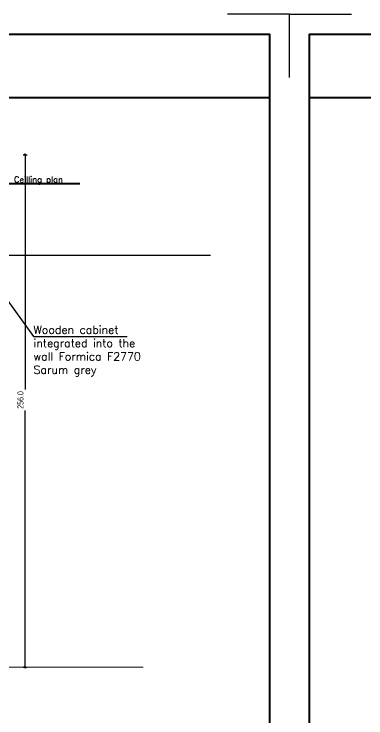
# Model space of a CAD drawing. Header units: millimetres. Extents: x 6676 to 14342, y 3639 to 5293.
# Drawn here: x 7717.6 to 7893.2, y 4941 to 5292.7 of the extents above; entities that cross this region are included whole.
import ezdxf

# ---------------------------------------------------------------- set-up
doc = ezdxf.new("R2010")
doc.units = ezdxf.units.MM
doc.layers.get('DEFPOINTS').update_dxf_attribs({"color": 254})
doc.layers.add('1 - plaster', color=1, linetype='Continuous', lineweight=9)
doc.layers.add('A-dim-work', color=8, linetype='Continuous')
doc.styles.add('ENGLISH', font='romans.shx', dxfattribs={"height": 2})
doc.styles.add('hebtovna', font='hebtovna', dxfattribs={"width": 0.7})
doc.styles.get("Standard").update_dxf_attribs({"font": 'arial.ttf'})
doc.dimstyles.new('Copy of gl-D10', dxfattribs={"dimtxt": 2, "dimasz": 1, "dimexe": 1, "dimexo": 1, "dimgap": 1, "dimtad": 0, "dimdec": 1, "dimzin": 0, "dimdsep": 46, "dimtxsty": 'hebtovna', "dimblk": 'OBLIQUE', "dimblk1": 'OBLIQUE', "dimblk2": 'OBLIQUE', "dimcen": 0, "dimdle": 0.5, "dimclrd": 256, "dimclre": 256, "dimclrt": 256, "dimadec": 0, "dimazin": 0, "dimtfac": 0.05, "dimtdec": 1, "dimtix": 1, "dimtmove": 2, "dimatfit": 0, "dimfxl": 1, "dimfxlon": 1, "dimtvp": 0.75, "dimtolj": 1, "dimtzin": 0, "dimarcsym": 0})
doc.dimstyles.new('D-50', dxfattribs={"dimtxt": 11, "dimasz": 0.5, "dimexe": 0.2, "dimexo": 0, "dimgap": 0.8, "dimtad": 0, "dimdec": 0, "dimdsep": 46, "dimtxsty": 'Standard', "dimblk": 'ar11', "dimcen": 20, "dimdle": 0.1, "dimse1": 1, "dimse2": 1, "dimclrt": 2, "dimadec": 0, "dimazin": 0, "dimtfac": 1, "dimtdec": 0, "dimtix": 1, "dimtmove": 2, "dimatfit": 3, "dimfxl": 1, "dimtvp": 1, "dimtolj": 1, "dimlwd": -1, "dimlwe": -1, "dimarcsym": 0})

# ---------------------------------------------------------------- blocks, each defined once
blk = doc.blocks.new('_Oblique')
at = {"color": 0, "linetype": 'ByBlock', "lineweight": -2}
blk.add_line((-0.5, -0.5), (0.5, 0.5), dxfattribs=at)
blk = doc.blocks.new('*D128')
at = {"layer": 'A-dim-work', "color": 6, "lineweight": -2, "transparency": 16777216}
for p, q in [((7723.09, 5222.86), (7723.09, 5105.06)), ((7722.09, 5222.36), (7724.09, 5222.36)), ((7723.09, 4965.86), (7723.09, 5094.66)), ((7722.09, 4966.36), (7724.09, 4966.36))]:
    blk.add_line(p, q, dxfattribs=at)
at = {"layer": 'DEFPOINTS', "color": 0, "transparency": 16777216}
for p in [(7719.08, 5222.36), (7723.09, 5222.36), (7719.81, 4966.36)]:
    blk.add_point(p, dxfattribs=at)
at = {"layer": 'A-dim-work', "color": 6, "lineweight": -2, "transparency": 16777216}
for p, rotation in [((7723.09, 5222.36), 90), ((7723.09, 4966.36), 270)]:
    blk.add_blockref('_Oblique', p, dxfattribs=dict(at, rotation=rotation))
at = {"layer": 'A-dim-work', "color": 6, "transparency": 16777216, "insert": (7720.84, 5099.86), "char_height": 3, "attachment_point": 5, "rotation": 90, "style": 'hebtovna'}
blk.add_mtext('\\A1;256.0', dxfattribs=at)
blk = doc.blocks.new('ar11')
for p, q in [((0, 14.887), (0, -14.887)), ((-4.243, -4.243), (4.243, 4.243)), ((-12.405, 0), (12.405, 0))]:
    blk.add_line(p, q)

msp = doc.modelspace()

# ---------------------------------------------------------------- linework, layer by layer
for points in [[(7855.121, 5261.002), (7855.121, 5292.666), (7824.121, 5292.666)], [(7855.121, 5261.002), (7855.121, 5292.666), (7886.121, 5292.666)]]:
    msp.add_lwpolyline(points)
at = {"layer": '1 - plaster'}
for points in [[(6938.042, 4966.361), (7782.084, 4966.361)], [(7464.475, 4966.361), (7724.35, 4966.361)]]:
    msp.add_lwpolyline(points, dxfattribs=at)
at = {"layer": 'A-dim-work', "color": 6, "lineweight": 40, "ltscale": 20}
for p, q in [((6895.121, 5251.002), (7845.121, 5251.002)), ((7865.121, 5251.002), (8815.121, 5251.002))]:
    msp.add_line(p, q, dxfattribs=at)
for points in [[(6895.121, 4570.166), (6895.121, 5282.666), (7845.121, 5282.666), (7845.121, 4570.166)], [(7865.121, 4570.166), (7865.121, 5282.666), (8815.121, 5282.666), (8815.121, 4570.166)]]:
    msp.add_lwpolyline(points, close=True, dxfattribs=at)
msp.add_lwpolyline([(7750.412, 5207.771), (7713.453, 5207.771)], dxfattribs=at)

# ---------------------------------------------------------------- texts
at = {"layer": 'A-dim-work', "color": 6, "lineweight": 40, "ltscale": 20, "style": 'ENGLISH'}
for s, width, heights, insert, char_height, attachment_point in [('Ceilling plan', 48.89992, [5.044], (7742.003, 5211.505), 3, 3), ('Wooden cabinet integrated into the wall Formica F2770{\\Fromans|c204; }Sarum grey ', 60.22366, [0], (7727.362, 5136.957), 4, 1)]:
    msp.add_mtext_dynamic_manual_height_columns(s, width=width, gutter_width=1, heights=heights, dxfattribs=dict(at, insert=insert, char_height=char_height, attachment_point=attachment_point))

# ---------------------------------------------------------------- dimensions: what is measured, and where the dimension line sits
at = {"layer": 'A-dim-work'}
dim = msp.add_linear_dim(base=(7723.094, 5222.361), p1=(7719.809, 4966.361), p2=(7719.077, 5222.361), angle=90, dimstyle='Copy of gl-D10', override={"dimtxt": 3, "dimclrd": 6, "dimclre": 6, "dimclrt": 6}, dxfattribs=at)
dim.commit()
dim.dimension.update_dxf_attribs({"geometry": '*D128', "text_midpoint": (7720.844, 5099.861), "dimtype": 160})

# ---------------------------------------------------------------- leaders
at = {"layer": 'A-dim-work', "color": 6, "lineweight": 40, "ltscale": 20}
for points in [[(7703.329, 5172.26), (7738.095, 5172.26), (7815.703, 5172.26)], [(7700.014, 5169.333), (7727.36, 5131.504), (7774.019, 5131.492)]]:
    msp.add_leader(points, dimstyle='D-50', override={"dimasz": 5, "dimfxl": 1.25, "dimfxlon": 1}, dxfattribs=at)

doc.saveas('drawing.dxf')
